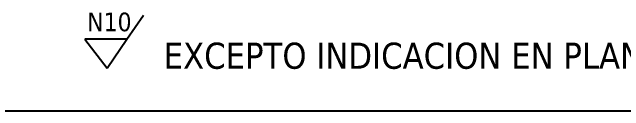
# Model space of a CAD drawing. Header units: millimetres. Extents: x 123.5 to 144.3, y 105.4 to 121.6.
# Drawn here: x 129.436 to 133.043, y 105.405 to 105.985 of the extents above; entities that cross this region are included whole.
import ezdxf

# ---------------------------------------------------------------- set-up
doc = ezdxf.new("R2010")
doc.units = ezdxf.units.MM
doc.layers.add('CONTORNO', color=179, linetype='Continuous')
doc.styles.add('SLDTEXTSTYLE0', font='tahoma.ttf')

msp = doc.modelspace()

# ---------------------------------------------------------------- linework, layer by layer
at = {"color": 7, "linetype": 'Continuous'}
msp.add_line((123.5055, 105.4055), (144.2555, 105.4055), dxfattribs=at)
at = {"layer": 'CONTORNO'}
for p, q in [((130.1129, 105.8263), (130.2106, 105.9687)), ((129.8648, 105.8263), (129.9956, 105.6552)), ((130.1129, 105.8263), (129.8648, 105.8263)), ((129.9956, 105.6552), (130.1129, 105.8263))]:
    msp.add_line(p, q, dxfattribs=at)

# ---------------------------------------------------------------- texts
at = {"layer": 'CONTORNO', "insert": (129.8781, 105.9833), "char_height": 0.1098, "attachment_point": 1, "style": 'SLDTEXTSTYLE0'}
msp.add_mtext('N10', dxfattribs=at)
at = {"layer": 'CONTORNO', "color": 7, "insert": (133.2995, 105.8064), "char_height": 0.153723, "attachment_point": 3, "style": 'SLDTEXTSTYLE0'}
msp.add_mtext('EXCEPTO INDICACION EN PLANO', dxfattribs=at)

doc.saveas('drawing.dxf')
